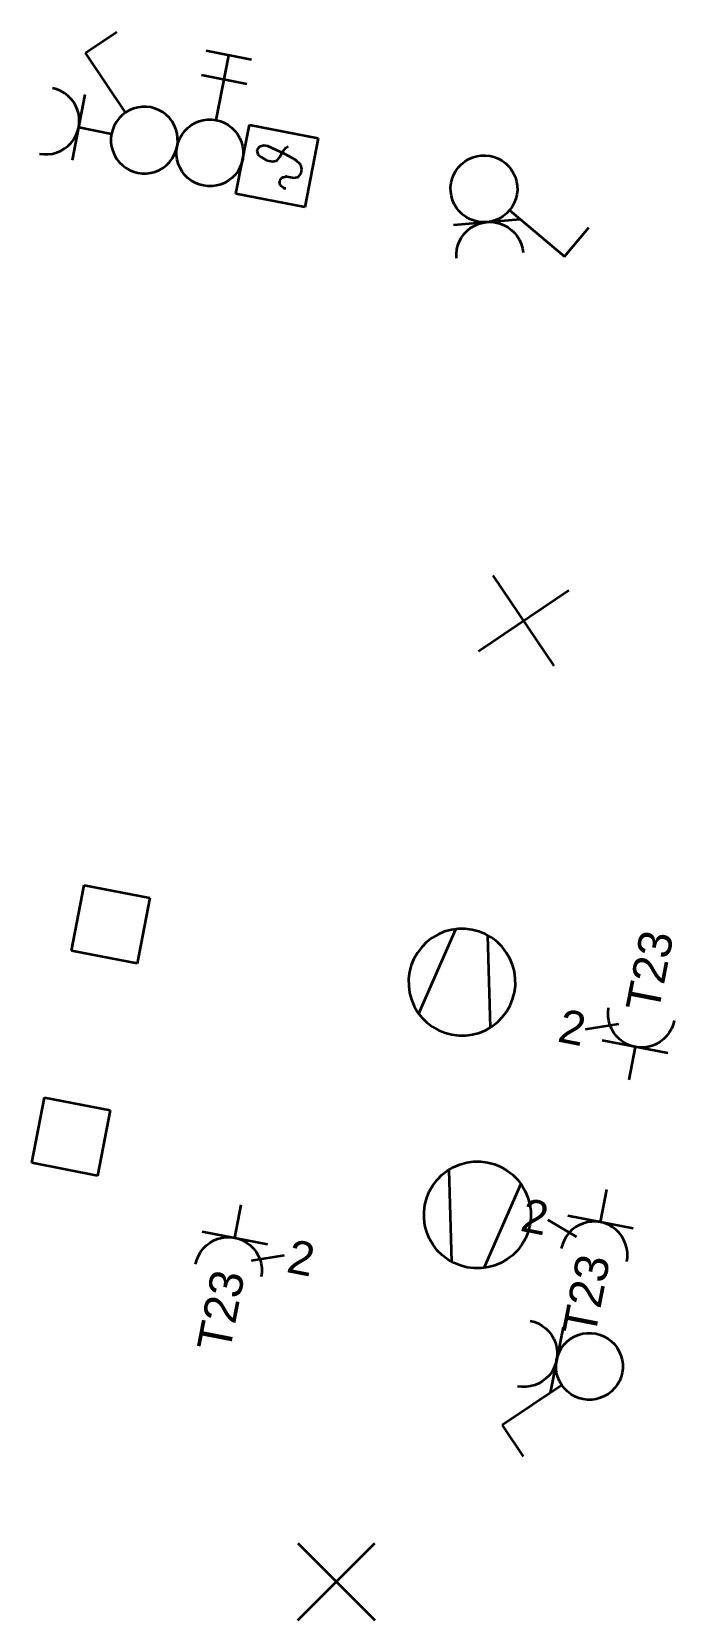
# Model space of a CAD drawing. Extents: x 800 to 1481, y 55 to 490.
# Drawn here: x 1329.99 to 1349.23, y 234.01 to 281.57 of the extents above; entities that cross this region are included whole.
import ezdxf

# ---------------------------------------------------------------- set-up
doc = ezdxf.new("R2010")
doc.units = 0
doc.layers.get('0').update_dxf_attribs({"lineweight": 18})
for name, color, linetype, lineweight, true_color in [('E_Kraft', 1, 'Continuous', 35, 0xff0000), ('E_Licht', 7, 'Continuous', 35, 0x0080ff), ('E_RTH', 5, 'Continuous', 35, 0x0000ff)]:
    doc.layers.add(name, color=color, linetype=linetype, lineweight=lineweight, true_color=true_color)
doc.styles.get("Standard").update_dxf_attribs({"font": 'arial.ttf'})

# ---------------------------------------------------------------- blocks, each defined once
blk = doc.blocks.new('Abzweigdose quadratisch (multi) UP-A0Q9B2FNAY', base_point=(1331.181, 253.669))
at = {"color": 0, "lineweight": -2}
for p, q in [((1331.181, 254.052), (1331.563, 256.015)), ((1331.563, 256.015), (1333.527, 255.633)), ((1333.527, 255.633), (1333.144, 253.669)), ((1333.144, 253.669), (1331.181, 254.052))]:
    blk.add_line(p, q, dxfattribs=at)
blk = doc.blocks.new('Abzweigdose quadratisch (multi) UP-A0Q9B2L7AY', base_point=(1329.993, 247.315))
at = {"color": 0, "lineweight": -2}
for p, q in [((1329.993, 247.697), (1330.376, 249.661)), ((1330.376, 249.661), (1332.339, 249.278)), ((1332.339, 249.278), (1331.956, 247.315)), ((1331.956, 247.315), (1329.993, 247.697))]:
    blk.add_line(p, q, dxfattribs=at)
blk = doc.blocks.new('Steckdose T23_ UP_ 2-fach-A0Q9B2N1AY', base_point=(1344.582, 242.469))
at = {"color": 0, "linetype": 'ByBlock', "lineweight": -2, "ltscale": 0.35}
for p, q in [((1347.019, 245.923), (1347.21, 246.905)), ((1346.304, 245.482), (1345.442, 245.995)), ((1348, 245.732), (1346.037, 246.114)), ((1346.502, 245.887), (1346.382, 245.837)), ((1346.628, 245.921), (1346.502, 245.887)), ((1346.758, 245.939), (1346.628, 245.921)), ((1346.889, 245.94), (1346.758, 245.939)), ((1347.019, 245.923), (1346.889, 245.94)), ((1347.145, 245.89), (1347.019, 245.923)), ((1347.266, 245.84), (1347.145, 245.89)), ((1345.994, 245.494), (1345.929, 245.38)), ((1346.073, 245.598), (1345.994, 245.494)), ((1346.165, 245.691), (1346.073, 245.598)), ((1346.269, 245.771), (1346.165, 245.691)), ((1346.382, 245.837), (1346.269, 245.771)), ((1347.38, 245.775), (1347.266, 245.84)), ((1347.484, 245.696), (1347.38, 245.775)), ((1347.577, 245.604), (1347.484, 245.696)), ((1347.657, 245.5), (1347.577, 245.604)), ((1347.723, 245.387), (1347.657, 245.5)), ((1345.879, 245.259), (1345.846, 245.133)), ((1345.929, 245.38), (1345.879, 245.259)), ((1347.773, 245.267), (1347.723, 245.387)), ((1347.807, 245.14), (1347.773, 245.267)), ((1347.825, 245.011), (1347.807, 245.14)), ((1347.826, 244.88), (1347.825, 245.011)), ((1347.809, 244.75), (1347.826, 244.88))]:
    blk.add_line(p, q, dxfattribs=at)
at = {"color": 0, "linetype": 'ByBlock', "lineweight": -2, "ltscale": 0.35, "char_height": 1, "attachment_point": 1}
for s, insert, rotation in [('{\\fArial;2}', (1344.773, 246.653), 348.9744), ('{\\fArial;T23}', (1345.868, 242.66), 78.9744)]:
    blk.add_mtext(s, dxfattribs=dict(at, insert=insert, rotation=rotation))
blk = doc.blocks.new('Ventilator-A0Q9B2N3AY', base_point=(1341.736, 244.543))
at = {"color": 0, "lineweight": -2}
for p, q in [((1342.126, 247.19), (1342.274, 247.339)), ((1342.274, 247.339), (1342.439, 247.467)), ((1342.439, 247.467), (1342.62, 247.572)), ((1342.482, 247.495), (1342.561, 244.739)), ((1342.62, 247.572), (1342.813, 247.653)), ((1342.813, 247.653), (1343.015, 247.708)), ((1343.015, 247.708), (1343.222, 247.736)), ((1343.222, 247.736), (1343.432, 247.737)), ((1343.432, 247.737), (1343.639, 247.711)), ((1343.639, 247.711), (1343.842, 247.657)), ((1343.842, 247.657), (1344.035, 247.578)), ((1344.035, 247.578), (1344.217, 247.474)), ((1344.217, 247.474), (1344.383, 247.347)), ((1344.383, 247.347), (1344.532, 247.2)), ((1341.816, 246.648), (1341.895, 246.842)), ((1341.895, 246.842), (1341.999, 247.024)), ((1341.999, 247.024), (1342.126, 247.19)), ((1344.631, 247.076), (1343.523, 244.551)), ((1344.532, 247.2), (1344.66, 247.034)), ((1344.66, 247.034), (1344.765, 246.853)), ((1344.765, 246.853), (1344.846, 246.66)), ((1341.736, 246.238), (1341.763, 246.446)), ((1341.763, 246.446), (1341.816, 246.648)), ((1344.846, 246.66), (1344.901, 246.458)), ((1344.901, 246.458), (1344.929, 246.251)), ((1341.737, 246.029), (1341.736, 246.238)), ((1341.765, 245.822), (1341.737, 246.029)), ((1344.93, 246.042), (1344.904, 245.834)), ((1344.929, 246.251), (1344.93, 246.042)), ((1341.82, 245.62), (1341.765, 245.822)), ((1341.901, 245.427), (1341.82, 245.62)), ((1342.006, 245.246), (1341.901, 245.427)), ((1344.771, 245.438), (1344.667, 245.256)), ((1344.85, 245.632), (1344.771, 245.438)), ((1344.904, 245.834), (1344.85, 245.632)), ((1342.134, 245.08), (1342.006, 245.246)), ((1342.283, 244.933), (1342.134, 245.08)), ((1344.393, 244.941), (1344.227, 244.813)), ((1344.54, 245.09), (1344.393, 244.941)), ((1344.667, 245.256), (1344.54, 245.09)), ((1342.45, 244.806), (1342.283, 244.933)), ((1342.631, 244.702), (1342.45, 244.806)), ((1342.825, 244.623), (1342.631, 244.702)), ((1343.027, 244.57), (1342.825, 244.623)), ((1343.235, 244.543), (1343.027, 244.57)), ((1343.444, 244.544), (1343.235, 244.543)), ((1343.652, 244.572), (1343.444, 244.544)), ((1343.853, 244.627), (1343.652, 244.572)), ((1344.047, 244.708), (1343.853, 244.627)), ((1344.227, 244.813), (1344.047, 244.708))]:
    blk.add_line(p, q, dxfattribs=at)
blk = doc.blocks.new('Deckenauslass-A0Q9B2N5AY', base_point=(1337.96, 234.006))
at = {"color": 0, "lineweight": -2}
for p, q in [((1337.96, 234.006), (1340.268, 236.314)), ((1337.96, 236.314), (1340.268, 234.006))]:
    blk.add_line(p, q, dxfattribs=at)
blk = doc.blocks.new('Schalter-Schema0_Steckdose T13_ Gr.1_ UP-A0Q9B2N7AY', base_point=(1344.073, 238.91))
at = {"color": 0, "lineweight": -2}
for p, q in [((1344.915, 242.971), (1345.042, 242.937)), ((1345.042, 242.937), (1345.163, 242.888)), ((1345.163, 242.888), (1345.276, 242.823)), ((1345.276, 242.823), (1345.38, 242.744)), ((1345.38, 242.744), (1345.473, 242.651)), ((1345.473, 242.651), (1345.553, 242.548)), ((1345.897, 242.78), (1345.514, 240.816)), ((1346.362, 242.552), (1346.488, 242.587)), ((1346.488, 242.587), (1346.618, 242.604)), ((1346.618, 242.604), (1346.749, 242.605)), ((1346.749, 242.605), (1346.878, 242.588)), ((1346.878, 242.588), (1347.005, 242.555)), ((1345.553, 242.548), (1345.619, 242.435)), ((1345.619, 242.435), (1345.67, 242.314)), ((1345.67, 242.314), (1345.704, 242.188)), ((1345.704, 242.188), (1345.722, 242.059)), ((1345.788, 242.045), (1345.853, 242.159)), ((1345.853, 242.159), (1345.933, 242.263)), ((1345.933, 242.263), (1346.025, 242.356)), ((1346.025, 242.356), (1346.128, 242.436)), ((1346.128, 242.436), (1346.241, 242.502)), ((1346.241, 242.502), (1346.362, 242.552)), ((1347.005, 242.555), (1347.126, 242.505)), ((1347.126, 242.505), (1347.239, 242.44)), ((1347.239, 242.44), (1347.343, 242.361)), ((1347.343, 242.361), (1347.436, 242.269)), ((1347.436, 242.269), (1347.516, 242.166)), ((1347.516, 242.166), (1347.582, 242.053)), ((1345.672, 241.671), (1345.623, 241.55)), ((1345.706, 241.798), (1345.672, 241.671)), ((1345.689, 241.668), (1345.706, 241.798)), ((1345.689, 241.537), (1345.689, 241.668)), ((1345.722, 241.928), (1345.706, 241.798)), ((1345.706, 241.798), (1345.739, 241.924)), ((1345.722, 242.059), (1345.722, 241.928)), ((1345.739, 241.924), (1345.788, 242.045)), ((1347.582, 242.053), (1347.633, 241.932)), ((1347.633, 241.932), (1347.667, 241.806)), ((1347.667, 241.806), (1347.685, 241.676)), ((1347.685, 241.676), (1347.685, 241.545)), ((1345.283, 241.16), (1345.17, 241.094)), ((1345.386, 241.24), (1345.283, 241.16)), ((1345.478, 241.333), (1345.386, 241.24)), ((1345.558, 241.437), (1345.478, 241.333)), ((1345.623, 241.55), (1345.558, 241.437)), ((1345.707, 241.408), (1345.689, 241.537)), ((1345.741, 241.282), (1345.707, 241.408)), ((1345.792, 241.161), (1345.741, 241.282)), ((1345.858, 241.048), (1345.792, 241.161)), ((1347.586, 241.168), (1347.521, 241.054)), ((1347.635, 241.289), (1347.586, 241.168)), ((1347.669, 241.415), (1347.635, 241.289)), ((1347.685, 241.545), (1347.669, 241.415)), ((1345.858, 241.048), (1344.074, 239.846)), ((1344.662, 240.991), (1344.533, 241.008)), ((1344.793, 240.992), (1344.662, 240.991)), ((1344.923, 241.009), (1344.793, 240.992)), ((1345.049, 241.044), (1344.923, 241.009)), ((1345.17, 241.094), (1345.049, 241.044)), ((1345.938, 240.944), (1345.858, 241.048)), ((1346.031, 240.852), (1345.938, 240.944)), ((1346.135, 240.773), (1346.031, 240.852)), ((1346.248, 240.708), (1346.135, 240.773)), ((1346.369, 240.659), (1346.248, 240.708)), ((1346.496, 240.625), (1346.369, 240.659)), ((1347.012, 240.661), (1346.886, 240.627)), ((1347.133, 240.712), (1347.012, 240.661)), ((1347.246, 240.777), (1347.133, 240.712)), ((1347.349, 240.857), (1347.246, 240.777)), ((1347.441, 240.95), (1347.349, 240.857)), ((1347.521, 241.054), (1347.441, 240.95)), ((1346.626, 240.609), (1346.496, 240.625)), ((1346.756, 240.609), (1346.626, 240.609)), ((1346.886, 240.627), (1346.756, 240.609)), ((1344.074, 239.846), (1344.704, 238.91))]:
    blk.add_line(p, q, dxfattribs=at)
blk = doc.blocks.new('Steckdose T23_ UP_ 2-fach-A0Q9B2UDAY', base_point=(1345.699, 250.19))
at = {"color": 0, "linetype": 'ByBlock', "lineweight": -2, "ltscale": 0.35}
for p, q in [((1347.247, 252.215), (1347.264, 252.345)), ((1347.248, 252.084), (1347.247, 252.215)), ((1347.265, 251.954), (1347.248, 252.084)), ((1347.557, 251.848), (1346.565, 251.697)), ((1347.3, 251.828), (1347.265, 251.954)), ((1347.35, 251.708), (1347.3, 251.828)), ((1347.416, 251.595), (1347.35, 251.708)), ((1347.496, 251.491), (1347.416, 251.595)), ((1349.079, 251.601), (1349, 251.497)), ((1349.144, 251.715), (1349.079, 251.601)), ((1349.194, 251.836), (1349.144, 251.715)), ((1349.227, 251.962), (1349.194, 251.836)), ((1349.036, 250.981), (1347.073, 251.363)), ((1347.589, 251.399), (1347.496, 251.491)), ((1347.693, 251.32), (1347.589, 251.399)), ((1347.807, 251.255), (1347.693, 251.32)), ((1347.928, 251.205), (1347.807, 251.255)), ((1348.054, 251.172), (1347.863, 250.19)), ((1348.054, 251.172), (1347.928, 251.205)), ((1348.184, 251.155), (1348.054, 251.172)), ((1348.315, 251.156), (1348.184, 251.155)), ((1348.444, 251.173), (1348.315, 251.156)), ((1348.571, 251.208), (1348.444, 251.173)), ((1348.691, 251.258), (1348.571, 251.208)), ((1348.804, 251.324), (1348.691, 251.258)), ((1348.908, 251.404), (1348.804, 251.324)), ((1349, 251.497), (1348.908, 251.404))]:
    blk.add_line(p, q, dxfattribs=at)
at = {"color": 0, "linetype": 'ByBlock', "lineweight": -2, "ltscale": 0.35, "char_height": 1, "attachment_point": 1}
for s, insert, rotation in [('{\\fArial;T23}', (1347.77, 252.36), 78.9744), ('{\\fArial;2}', (1345.89, 252.32), 348.9744)]:
    blk.add_mtext(s, dxfattribs=dict(at, insert=insert, rotation=rotation))
blk = doc.blocks.new('Ventilator-A0Q9B2UFAY', base_point=(1341.276, 251.512))
at = {"color": 0, "lineweight": -2}
for p, q in [((1341.576, 252.173), (1342.684, 254.698)), ((1342.16, 254.541), (1341.979, 254.436)), ((1342.353, 254.622), (1342.16, 254.541)), ((1342.555, 254.677), (1342.353, 254.622)), ((1342.762, 254.705), (1342.555, 254.677)), ((1342.972, 254.706), (1342.762, 254.705)), ((1343.179, 254.679), (1342.972, 254.706)), ((1343.382, 254.626), (1343.179, 254.679)), ((1343.575, 254.547), (1343.382, 254.626)), ((1343.757, 254.443), (1343.575, 254.547)), ((1343.724, 251.754), (1343.645, 254.51)), ((1341.539, 253.993), (1341.435, 253.811)), ((1341.666, 254.159), (1341.539, 253.993)), ((1341.814, 254.308), (1341.666, 254.159)), ((1341.979, 254.436), (1341.814, 254.308)), ((1343.923, 254.316), (1343.757, 254.443)), ((1344.072, 254.169), (1343.923, 254.316)), ((1344.2, 254.003), (1344.072, 254.169)), ((1344.305, 253.822), (1344.2, 254.003)), ((1341.356, 253.617), (1341.303, 253.415)), ((1341.435, 253.811), (1341.356, 253.617)), ((1344.386, 253.629), (1344.305, 253.822)), ((1344.441, 253.427), (1344.386, 253.629)), ((1341.303, 253.415), (1341.276, 253.207)), ((1341.276, 253.207), (1341.277, 252.998)), ((1344.469, 253.22), (1344.441, 253.427)), ((1344.47, 253.011), (1344.469, 253.22)), ((1341.277, 252.998), (1341.305, 252.791)), ((1341.305, 252.791), (1341.36, 252.589)), ((1341.36, 252.589), (1341.441, 252.396)), ((1344.311, 252.407), (1344.39, 252.601)), ((1344.39, 252.601), (1344.444, 252.803)), ((1344.444, 252.803), (1344.47, 253.011)), ((1341.441, 252.396), (1341.546, 252.215)), ((1341.546, 252.215), (1341.674, 252.049)), ((1344.08, 252.059), (1344.207, 252.225)), ((1344.207, 252.225), (1344.311, 252.407)), ((1341.674, 252.049), (1341.823, 251.902)), ((1341.823, 251.902), (1341.989, 251.775)), ((1341.989, 251.775), (1342.171, 251.671)), ((1342.171, 251.671), (1342.365, 251.592)), ((1343.191, 251.541), (1343.393, 251.596)), ((1343.393, 251.596), (1343.586, 251.677)), ((1343.586, 251.677), (1343.767, 251.782)), ((1343.767, 251.782), (1343.933, 251.91)), ((1343.933, 251.91), (1344.08, 252.059)), ((1342.365, 251.592), (1342.567, 251.539)), ((1342.567, 251.539), (1342.775, 251.512)), ((1342.775, 251.512), (1342.984, 251.513)), ((1342.984, 251.513), (1343.191, 251.541))]:
    blk.add_line(p, q, dxfattribs=at)
blk = doc.blocks.new('Deckenauslass-A0Q9B2UHAY', base_point=(1343.368, 262.583))
at = {"color": 0, "lineweight": -2}
for p, q in [((1345.633, 262.583), (1343.809, 265.29)), ((1343.368, 263.024), (1346.075, 264.848))]:
    blk.add_line(p, q, dxfattribs=at)
blk = doc.blocks.new('Temperaturmelder_ UP-A0Q9B43VAY', base_point=(1336.107, 276.316))
at = {"color": 0, "linetype": 'ByBlock', "lineweight": -2, "ltscale": 0.35}
for p, q in [((1336.107, 276.718), (1336.508, 278.779)), ((1336.508, 278.779), (1338.57, 278.377)), ((1338.57, 278.377), (1338.168, 276.316)), ((1336.735, 278.011), (1336.734, 278.002)), ((1336.734, 278.002), (1336.735, 277.992)), ((1336.737, 278.021), (1336.735, 278.011)), ((1336.735, 277.992), (1336.737, 277.982)), ((1336.74, 278.031), (1336.737, 278.021)), ((1336.737, 277.982), (1336.763, 277.889)), ((1336.744, 278.04), (1336.74, 278.031)), ((1336.75, 278.048), (1336.744, 278.04)), ((1336.809, 278.124), (1336.75, 278.048)), ((1336.763, 277.889), (1336.869, 277.807)), ((1336.938, 278.16), (1336.809, 278.124)), ((1336.869, 277.807), (1337.034, 277.714)), ((1337.056, 278.137), (1336.938, 278.16)), ((1337.563, 277.916), (1337.056, 278.137)), ((1337.34, 277.715), (1337.422, 277.821)), ((1337.422, 277.821), (1337.515, 277.987)), ((1337.515, 277.987), (1337.597, 278.093)), ((1337.893, 277.73), (1337.563, 277.916)), ((1337.597, 278.093), (1337.668, 278.14)), ((1337.034, 277.714), (1337.211, 277.679)), ((1337.211, 277.679), (1337.34, 277.715)), ((1338.047, 277.577), (1337.893, 277.73)), ((1337.978, 277.224), (1338.06, 277.33)), ((1338.083, 277.448), (1338.047, 277.577)), ((1338.06, 277.33), (1338.083, 277.448)), ((1337.409, 277.094), (1337.408, 277.087)), ((1337.408, 277.087), (1337.408, 277.079)), ((1337.408, 277.079), (1337.408, 277.072)), ((1337.408, 277.072), (1337.41, 277.065)), ((1337.412, 277.101), (1337.409, 277.094)), ((1337.433, 276.981), (1337.41, 277.065)), ((1337.415, 277.108), (1337.412, 277.101)), ((1337.419, 277.114), (1337.415, 277.108)), ((1337.419, 277.114), (1337.473, 277.183)), ((1337.433, 276.981), (1337.435, 276.974)), ((1337.435, 276.974), (1337.439, 276.967)), ((1337.439, 276.967), (1337.443, 276.961)), ((1337.443, 276.961), (1337.448, 276.956)), ((1337.448, 276.956), (1337.453, 276.951)), ((1337.53, 276.892), (1337.453, 276.951)), ((1337.477, 277.189), (1337.473, 277.183)), ((1337.483, 277.193), (1337.477, 277.189)), ((1337.489, 277.198), (1337.483, 277.193)), ((1337.495, 277.201), (1337.489, 277.198)), ((1337.502, 277.203), (1337.495, 277.201)), ((1337.502, 277.203), (1337.596, 277.229)), ((1337.53, 276.892), (1337.538, 276.887)), ((1337.538, 276.887), (1337.545, 276.883)), ((1337.545, 276.883), (1337.553, 276.879)), ((1337.553, 276.879), (1337.562, 276.877)), ((1337.603, 276.869), (1337.562, 276.877)), ((1337.605, 277.231), (1337.596, 277.229)), ((1337.613, 277.232), (1337.605, 277.231)), ((1337.622, 277.232), (1337.613, 277.232)), ((1337.631, 277.231), (1337.622, 277.232)), ((1337.631, 277.231), (1337.849, 277.188)), ((1337.849, 277.188), (1337.978, 277.224)), ((1338.168, 276.316), (1336.107, 276.718))]:
    blk.add_line(p, q, dxfattribs=at)
blk = doc.blocks.new('Storentaster_ UP-A0Q9B43XAY', base_point=(1334.328, 276.941))
at = {"color": 0, "lineweight": -2}
for p, q in [((1336.572, 280.728), (1335.218, 280.992)), ((1335.517, 278.921), (1335.895, 280.86)), ((1336.431, 280.001), (1335.076, 280.265)), ((1334.664, 278.689), (1334.767, 278.769)), ((1334.767, 278.769), (1334.88, 278.835)), ((1334.88, 278.835), (1335.001, 278.885)), ((1335.001, 278.885), (1335.127, 278.92)), ((1335.127, 278.92), (1335.257, 278.937)), ((1335.257, 278.937), (1335.387, 278.938)), ((1335.387, 278.938), (1335.517, 278.921)), ((1335.517, 278.921), (1335.644, 278.888)), ((1335.644, 278.888), (1335.765, 278.838)), ((1335.765, 278.838), (1335.878, 278.773)), ((1335.878, 278.773), (1335.982, 278.694)), ((1334.344, 278.131), (1334.378, 278.257)), ((1334.378, 278.257), (1334.427, 278.378)), ((1334.427, 278.378), (1334.492, 278.492)), ((1334.492, 278.492), (1334.572, 278.596)), ((1334.572, 278.596), (1334.664, 278.689)), ((1335.982, 278.694), (1336.075, 278.602)), ((1336.075, 278.602), (1336.155, 278.498)), ((1336.155, 278.498), (1336.221, 278.385)), ((1336.221, 278.385), (1336.272, 278.265)), ((1336.272, 278.265), (1336.306, 278.138)), ((1334.328, 278.001), (1334.344, 278.131)), ((1334.328, 277.87), (1334.328, 278.001)), ((1334.346, 277.741), (1334.328, 277.87)), ((1336.306, 278.138), (1336.324, 278.009)), ((1336.324, 277.878), (1336.307, 277.748)), ((1336.324, 278.009), (1336.324, 277.878)), ((1334.38, 277.614), (1334.346, 277.741)), ((1334.431, 277.494), (1334.38, 277.614)), ((1334.497, 277.381), (1334.431, 277.494)), ((1334.577, 277.277), (1334.497, 277.381)), ((1334.67, 277.185), (1334.577, 277.277)), ((1336.08, 277.283), (1335.988, 277.19)), ((1336.16, 277.387), (1336.08, 277.283)), ((1336.225, 277.501), (1336.16, 277.387)), ((1336.274, 277.622), (1336.225, 277.501)), ((1336.307, 277.748), (1336.274, 277.622)), ((1334.774, 277.106), (1334.67, 277.185)), ((1334.887, 277.041), (1334.774, 277.106)), ((1335.008, 276.991), (1334.887, 277.041)), ((1335.135, 276.958), (1335.008, 276.991)), ((1335.264, 276.941), (1335.135, 276.958)), ((1335.395, 276.942), (1335.264, 276.941)), ((1335.525, 276.96), (1335.395, 276.942)), ((1335.651, 276.994), (1335.525, 276.96)), ((1335.772, 277.044), (1335.651, 276.994)), ((1335.885, 277.11), (1335.772, 277.044)), ((1335.988, 277.19), (1335.885, 277.11))]:
    blk.add_line(p, q, dxfattribs=at)
blk = doc.blocks.new('Schalter_ Schema 0_ UP-A0Q9B43ZAY', base_point=(1331.602, 277.324))
at = {"color": 0, "linetype": 'ByBlock', "lineweight": -2, "ltscale": 0.35}
for p, q in [((1331.602, 280.936), (1332.537, 281.566)), ((1332.804, 279.151), (1331.602, 280.936)), ((1332.917, 279.217), (1332.804, 279.151)), ((1333.038, 279.268), (1332.917, 279.217)), ((1333.164, 279.302), (1333.038, 279.268)), ((1333.294, 279.32), (1333.164, 279.302)), ((1333.424, 279.32), (1333.294, 279.32)), ((1333.554, 279.304), (1333.424, 279.32)), ((1333.681, 279.27), (1333.554, 279.304)), ((1333.802, 279.221), (1333.681, 279.27)), ((1333.915, 279.156), (1333.802, 279.221)), ((1332.464, 278.761), (1332.415, 278.64)), ((1332.529, 278.874), (1332.464, 278.761)), ((1332.608, 278.978), (1332.529, 278.874)), ((1332.701, 279.071), (1332.608, 278.978)), ((1332.804, 279.151), (1332.701, 279.071)), ((1334.019, 279.076), (1333.915, 279.156)), ((1334.112, 278.984), (1334.019, 279.076)), ((1334.192, 278.881), (1334.112, 278.984)), ((1334.258, 278.768), (1334.192, 278.881)), ((1334.309, 278.647), (1334.258, 278.768)), ((1332.381, 278.513), (1332.365, 278.384)), ((1332.365, 278.384), (1332.365, 278.253)), ((1332.365, 278.253), (1332.383, 278.123)), ((1332.415, 278.64), (1332.381, 278.513)), ((1334.343, 278.521), (1334.309, 278.647)), ((1334.36, 278.391), (1334.343, 278.521)), ((1334.344, 278.131), (1334.361, 278.261)), ((1334.361, 278.261), (1334.36, 278.391)), ((1332.383, 278.123), (1332.417, 277.997)), ((1332.417, 277.997), (1332.468, 277.876)), ((1332.468, 277.876), (1332.534, 277.763)), ((1332.534, 277.763), (1332.614, 277.66)), ((1334.117, 277.666), (1334.196, 277.77)), ((1334.196, 277.77), (1334.261, 277.883)), ((1334.261, 277.883), (1334.311, 278.004)), ((1334.311, 278.004), (1334.344, 278.131)), ((1332.614, 277.66), (1332.706, 277.568)), ((1332.706, 277.568), (1332.811, 277.488)), ((1332.811, 277.488), (1332.924, 277.423)), ((1332.924, 277.423), (1333.045, 277.374)), ((1333.045, 277.374), (1333.172, 277.34)), ((1333.172, 277.34), (1333.301, 277.324)), ((1333.301, 277.324), (1333.432, 277.324)), ((1333.432, 277.324), (1333.562, 277.342)), ((1333.562, 277.342), (1333.688, 277.376)), ((1333.688, 277.376), (1333.809, 277.427)), ((1333.809, 277.427), (1333.922, 277.493)), ((1333.922, 277.493), (1334.025, 277.573)), ((1334.025, 277.573), (1334.117, 277.666))]:
    blk.add_line(p, q, dxfattribs=at)
blk = doc.blocks.new('Steckdose T13_ UP-A0Q9B441AY', base_point=(1330.227, 277.723))
at = {"color": 0, "linetype": 'ByBlock', "lineweight": -2, "ltscale": 0.35}
for p, q in [((1330.736, 279.844), (1330.609, 279.877)), ((1330.857, 279.794), (1330.736, 279.844)), ((1330.971, 279.729), (1330.857, 279.794)), ((1331.075, 279.65), (1330.971, 279.729)), ((1331.209, 277.723), (1331.591, 279.686)), ((1331.167, 279.558), (1331.075, 279.65)), ((1331.248, 279.455), (1331.167, 279.558)), ((1331.313, 279.342), (1331.248, 279.455)), ((1331.364, 279.221), (1331.313, 279.342)), ((1331.398, 279.095), (1331.364, 279.221)), ((1331.366, 278.578), (1331.4, 278.705)), ((1331.416, 278.965), (1331.398, 279.095)), ((1331.4, 278.705), (1331.416, 278.834)), ((1331.4, 278.705), (1332.381, 278.513)), ((1331.416, 278.834), (1331.416, 278.965)), ((1331.081, 278.147), (1331.173, 278.239)), ((1331.173, 278.239), (1331.252, 278.343)), ((1331.252, 278.343), (1331.317, 278.457)), ((1331.317, 278.457), (1331.366, 278.578)), ((1330.227, 277.914), (1330.357, 277.898)), ((1330.357, 277.898), (1330.488, 277.898)), ((1330.488, 277.898), (1330.617, 277.916)), ((1330.617, 277.916), (1330.743, 277.95)), ((1330.743, 277.95), (1330.864, 278.001)), ((1330.864, 278.001), (1330.977, 278.066)), ((1330.977, 278.066), (1331.081, 278.147))]:
    blk.add_line(p, q, dxfattribs=at)
blk = doc.blocks.new('Schalter-Schema0_Steckdose T13_ Gr.1_ UP-A0Q9B443AY', base_point=(1342.531, 274.786))
at = {"color": 0, "lineweight": -2}
for p, q in [((1342.957, 277.684), (1343.069, 277.752)), ((1343.069, 277.752), (1343.188, 277.805)), ((1343.188, 277.805), (1343.314, 277.841)), ((1343.314, 277.841), (1343.443, 277.861)), ((1343.443, 277.861), (1343.574, 277.864)), ((1343.574, 277.864), (1343.704, 277.85)), ((1343.704, 277.85), (1343.831, 277.819)), ((1343.831, 277.819), (1343.953, 277.771)), ((1343.953, 277.771), (1344.068, 277.709)), ((1342.577, 277.166), (1342.624, 277.288)), ((1342.624, 277.288), (1342.687, 277.402)), ((1342.687, 277.402), (1342.764, 277.508)), ((1342.764, 277.508), (1342.855, 277.602)), ((1342.855, 277.602), (1342.957, 277.684)), ((1344.068, 277.709), (1344.173, 277.631)), ((1344.173, 277.631), (1344.268, 277.541)), ((1344.268, 277.541), (1344.35, 277.439)), ((1344.35, 277.439), (1344.417, 277.327)), ((1344.417, 277.327), (1344.47, 277.207)), ((1342.531, 276.909), (1342.546, 277.039)), ((1342.534, 276.778), (1342.531, 276.909)), ((1342.546, 277.039), (1342.577, 277.166)), ((1344.47, 277.207), (1344.507, 277.082)), ((1344.507, 277.082), (1344.527, 276.952)), ((1344.53, 276.822), (1344.515, 276.692)), ((1344.527, 276.952), (1344.53, 276.822)), ((1342.554, 276.649), (1342.534, 276.778)), ((1342.591, 276.523), (1342.554, 276.649)), ((1342.643, 276.403), (1342.591, 276.523)), ((1342.711, 276.292), (1342.643, 276.403)), ((1344.374, 276.328), (1344.297, 276.222)), ((1344.437, 276.443), (1344.374, 276.328)), ((1344.484, 276.564), (1344.437, 276.443)), ((1344.515, 276.692), (1344.484, 276.564)), ((1342.621, 275.782), (1344.614, 275.956)), ((1342.793, 276.19), (1342.711, 276.292)), ((1342.888, 276.099), (1342.793, 276.19)), ((1342.993, 276.022), (1342.888, 276.099)), ((1343.108, 275.959), (1342.993, 276.022)), ((1343.23, 275.911), (1343.108, 275.959)), ((1343.357, 275.88), (1343.23, 275.911)), ((1343.487, 275.866), (1343.357, 275.88)), ((1343.363, 275.812), (1343.488, 275.849)), ((1343.618, 275.869), (1343.487, 275.866)), ((1343.488, 275.849), (1343.618, 275.869)), ((1343.747, 275.889), (1343.618, 275.869)), ((1343.618, 275.869), (1343.748, 275.872)), ((1343.872, 275.925), (1343.747, 275.889)), ((1343.748, 275.872), (1343.878, 275.858)), ((1343.992, 275.978), (1343.872, 275.925)), ((1343.878, 275.858), (1344.005, 275.826)), ((1344.104, 276.046), (1343.992, 275.978)), ((1344.206, 276.128), (1344.104, 276.046)), ((1344.297, 276.222), (1344.206, 276.128)), ((1344.296, 276.222), (1345.945, 274.839)), ((1342.798, 275.295), (1342.861, 275.41)), ((1342.861, 275.41), (1342.939, 275.516)), ((1342.939, 275.516), (1343.029, 275.61)), ((1343.029, 275.61), (1343.131, 275.692)), ((1343.131, 275.692), (1343.243, 275.76)), ((1343.243, 275.76), (1343.363, 275.812)), ((1344.005, 275.826), (1344.127, 275.779)), ((1344.127, 275.779), (1344.242, 275.716)), ((1344.242, 275.716), (1344.348, 275.639)), ((1344.348, 275.639), (1344.442, 275.548)), ((1344.442, 275.548), (1344.524, 275.446)), ((1344.524, 275.446), (1344.592, 275.335)), ((1345.945, 274.839), (1346.67, 275.703)), ((1342.706, 274.916), (1342.72, 275.046)), ((1342.709, 274.786), (1342.706, 274.916)), ((1342.72, 275.046), (1342.751, 275.173)), ((1342.751, 275.173), (1342.798, 275.295)), ((1344.592, 275.335), (1344.644, 275.215)), ((1344.644, 275.215), (1344.681, 275.089)), ((1344.681, 275.089), (1344.701, 274.96))]:
    blk.add_line(p, q, dxfattribs=at)
blk = doc.blocks.new('Steckdose T23_ UP_ 2-fach-A0Q9B46ZAY', base_point=(1334.899, 242.002))
at = {"color": 0, "linetype": 'ByBlock', "lineweight": -2, "ltscale": 0.35}
for p, q in [((1336.071, 245.458), (1336.263, 246.44)), ((1335.09, 245.649), (1337.053, 245.267)), ((1335.434, 245.372), (1335.555, 245.422)), ((1335.555, 245.422), (1335.681, 245.457)), ((1335.681, 245.457), (1335.811, 245.474)), ((1335.811, 245.474), (1335.942, 245.475)), ((1335.942, 245.475), (1336.071, 245.458)), ((1336.071, 245.458), (1336.198, 245.425)), ((1336.198, 245.425), (1336.319, 245.375)), ((1334.981, 244.915), (1335.046, 245.029)), ((1335.046, 245.029), (1335.126, 245.133)), ((1335.126, 245.133), (1335.218, 245.226)), ((1335.218, 245.226), (1335.321, 245.306)), ((1335.321, 245.306), (1335.434, 245.372)), ((1336.319, 245.375), (1336.432, 245.31)), ((1336.432, 245.31), (1336.536, 245.231)), ((1336.536, 245.231), (1336.629, 245.139)), ((1336.629, 245.139), (1336.709, 245.035)), ((1336.709, 245.035), (1336.775, 244.922)), ((1334.899, 244.668), (1334.932, 244.794)), ((1334.932, 244.794), (1334.981, 244.915)), ((1336.568, 244.781), (1337.56, 244.933)), ((1336.775, 244.922), (1336.826, 244.802)), ((1336.826, 244.802), (1336.86, 244.675)), ((1336.86, 244.675), (1336.878, 244.546)), ((1336.878, 244.546), (1336.878, 244.415)), ((1336.878, 244.415), (1336.862, 244.285))]:
    blk.add_line(p, q, dxfattribs=at)
at = {"color": 0, "linetype": 'ByBlock', "lineweight": -2, "ltscale": 0.35, "char_height": 1, "attachment_point": 1}
for s, insert, rotation in [('{\\fArial;2}', (1337.774, 245.419), 348.9744), ('{\\fArial;T23}', (1334.932, 242.193), 78.9744)]:
    blk.add_mtext(s, dxfattribs=dict(at, insert=insert, rotation=rotation))

msp = doc.modelspace()

# ---------------------------------------------------------------- block references
at = {"layer": 'E_Kraft', "ltscale": 0.35}
for name, p in [('Steckdose T23_ UP_ 2-fach-A0Q9B2UDAY', (1345.699, 250.19)), ('Steckdose T23_ UP_ 2-fach-A0Q9B2N1AY', (1344.582, 242.469)), ('Steckdose T23_ UP_ 2-fach-A0Q9B46ZAY', (1334.899, 242.002))]:
    msp.add_blockref(name, p, dxfattribs=at)
at = {"layer": 'E_Licht', "ltscale": 0.35}
for name, p in [('Schalter_ Schema 0_ UP-A0Q9B43ZAY', (1331.602, 277.324)), ('Steckdose T13_ UP-A0Q9B441AY', (1330.227, 277.723))]:
    msp.add_blockref(name, p, dxfattribs=at)
at = {"layer": 'E_Licht', "linetype": 'Continuous', "ltscale": 0.35}
for name, p in [('Storentaster_ UP-A0Q9B43XAY', (1334.328, 276.941)), ('Schalter-Schema0_Steckdose T13_ Gr.1_ UP-A0Q9B443AY', (1342.531, 274.786)), ('Deckenauslass-A0Q9B2UHAY', (1343.368, 262.583)), ('Abzweigdose quadratisch (multi) UP-A0Q9B2FNAY', (1331.181, 253.669)), ('Ventilator-A0Q9B2UFAY', (1341.276, 251.512)), ('Abzweigdose quadratisch (multi) UP-A0Q9B2L7AY', (1329.993, 247.315)), ('Ventilator-A0Q9B2N3AY', (1341.736, 244.543)), ('Schalter-Schema0_Steckdose T13_ Gr.1_ UP-A0Q9B2N7AY', (1344.073, 238.91)), ('Deckenauslass-A0Q9B2N5AY', (1337.96, 234.006))]:
    msp.add_blockref(name, p, dxfattribs=at)
at = {"layer": 'E_RTH', "ltscale": 0.35}
msp.add_blockref('Temperaturmelder_ UP-A0Q9B43VAY', (1336.107, 276.316), dxfattribs=at)

doc.saveas('drawing.dxf')
